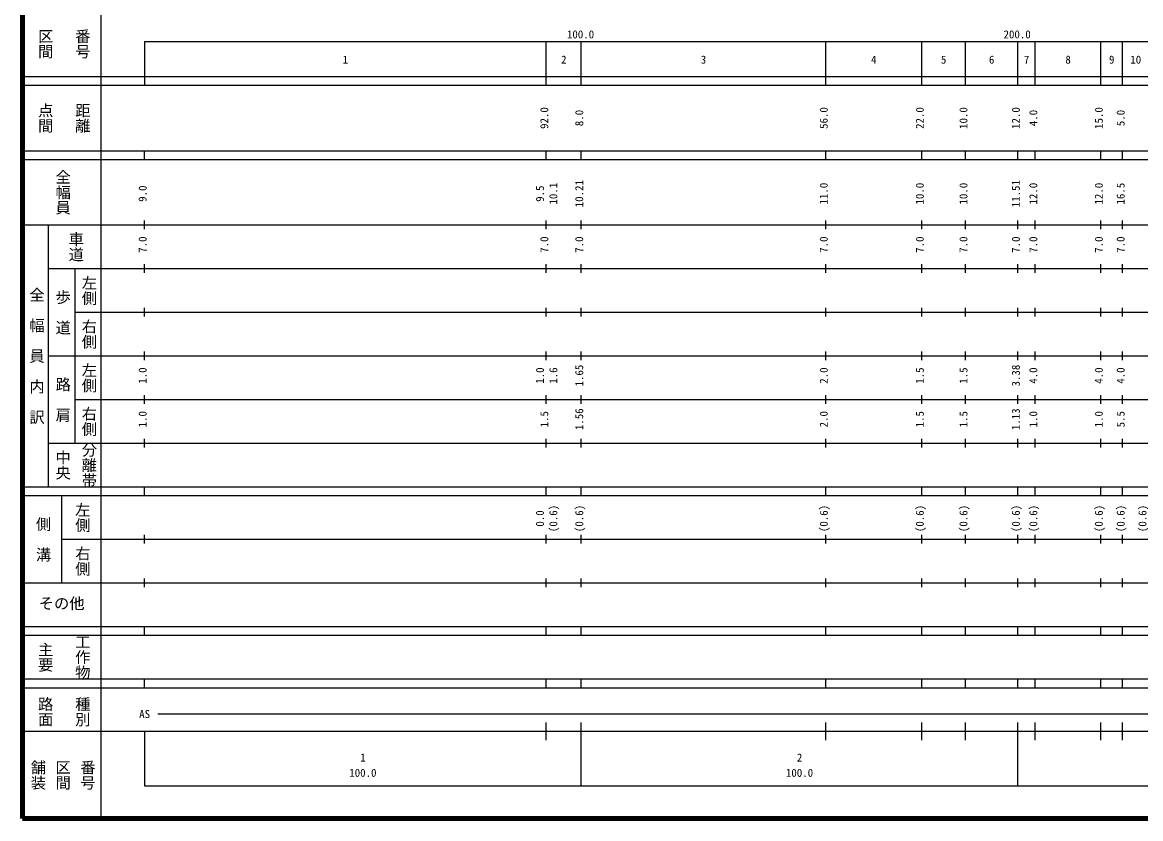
# Model space of a CAD drawing. Units: millimetres on the paper, enlarged 1000 times. Extents: x 40165 to 680165, y 20546 to 380546.
# Drawn here: x 40165 to 296284, y 20546 to 202955 of the extents above; entities that cross this region are included whole.
import ezdxf
from ezdxf.enums import TextEntityAlignment as Align

# ---------------------------------------------------------------- set-up
doc = ezdxf.new("R2010")
doc.units = ezdxf.units.MM
doc.header["$LTSCALE"] = 1000
doc.layers.add('M-TTL', color=2, linetype='Continuous', lineweight=140)
doc.layers.add('M-TTL-BAND', color=7, linetype='Continuous', lineweight=25)
doc.styles.add('@ＭＳ ゴシック', font='')
doc.styles.add('ＭＳ ゴシック', font='')
doc.styles.get('@ＭＳ ゴシック').set_extended_font_data('@MS Gothic')
doc.styles.get('ＭＳ ゴシック').set_extended_font_data('MS Gothic')

msp = doc.modelspace()

# ---------------------------------------------------------------- linework, layer by layer
at = {"layer": 'M-TTL'}
for p, q in [((40165, 380546), (40165, 20546)), ((40165, 20546), (680165, 20546))]:
    msp.add_line(p, q, dxfattribs=at)
at = {"layer": 'M-TTL-BAND'}
for p, q in [((58165, 370546), (58165, 20546)), ((68165, 198546), (579165, 198546)), ((68165, 198546), (68165, 188546)), ((160165, 188546), (160165, 198546)), ((168165, 188546), (168165, 198546)), ((224165, 188546), (224165, 198546)), ((246165, 188546), (246165, 198546)), ((256165, 188546), (256165, 198546)), ((268165, 188546), (268165, 198546)), ((272165, 188546), (272165, 198546)), ((287165, 188546), (287165, 198546)), ((292165, 188546), (292165, 198546)), ((40165, 190546), (579165, 190546)), ((40165, 188546), (579165, 188546)), ((40165, 173546), (579165, 173546)), ((68165, 171546), (68165, 173546)), ((160165, 171546), (160165, 173546)), ((168165, 171546), (168165, 173546)), ((224165, 171546), (224165, 173546)), ((246165, 171546), (246165, 173546)), ((256165, 171546), (256165, 173546)), ((268165, 171546), (268165, 173546)), ((272165, 171546), (272165, 173546)), ((287165, 171546), (287165, 173546)), ((292165, 171546), (292165, 173546)), ((40165, 171546), (579165, 171546)), ((40165, 156546), (579165, 156546)), ((46165, 96546), (46165, 156546)), ((68165, 155546), (68165, 157546)), ((160165, 155546), (160165, 157546)), ((168165, 155546), (168165, 157546)), ((224165, 155546), (224165, 157546)), ((246165, 155546), (246165, 157546)), ((256165, 155546), (256165, 157546)), ((268165, 155546), (268165, 157546)), ((272165, 155546), (272165, 157546)), ((287165, 155546), (287165, 157546)), ((292165, 155546), (292165, 157546)), ((46165, 146546), (579165, 146546)), ((52165, 146546), (52165, 106546)), ((68165, 145546), (68165, 147546)), ((160165, 145546), (160165, 147546)), ((168165, 145546), (168165, 147546)), ((224165, 145546), (224165, 147546)), ((246165, 145546), (246165, 147546)), ((256165, 145546), (256165, 147546)), ((268165, 145546), (268165, 147546)), ((272165, 145546), (272165, 147546)), ((287165, 145546), (287165, 147546)), ((292165, 145546), (292165, 147546)), ((52165, 136546), (579165, 136546)), ((68165, 135546), (68165, 137546)), ((160165, 135546), (160165, 137546)), ((168165, 135546), (168165, 137546)), ((224165, 135546), (224165, 137546)), ((246165, 135546), (246165, 137546)), ((256165, 135546), (256165, 137546)), ((268165, 135546), (268165, 137546)), ((272165, 135546), (272165, 137546)), ((287165, 135546), (287165, 137546)), ((292165, 135546), (292165, 137546)), ((46165, 126546), (579165, 126546)), ((68165, 125546), (68165, 127546)), ((160165, 125546), (160165, 127546)), ((168165, 125546), (168165, 127546)), ((224165, 125546), (224165, 127546)), ((246165, 125546), (246165, 127546)), ((256165, 125546), (256165, 127546)), ((268165, 125546), (268165, 127546)), ((272165, 125546), (272165, 127546)), ((287165, 125546), (287165, 127546)), ((292165, 125546), (292165, 127546)), ((52165, 116546), (579165, 116546)), ((68165, 115546), (68165, 117546)), ((160165, 115546), (160165, 117546)), ((168165, 115546), (168165, 117546)), ((224165, 115546), (224165, 117546)), ((246165, 115546), (246165, 117546)), ((256165, 115546), (256165, 117546)), ((268165, 115546), (268165, 117546)), ((272165, 115546), (272165, 117546)), ((287165, 115546), (287165, 117546)), ((292165, 115546), (292165, 117546)), ((46165, 106546), (579165, 106546)), ((68165, 105546), (68165, 107546)), ((160165, 105546), (160165, 107546)), ((168165, 105546), (168165, 107546)), ((224165, 105546), (224165, 107546)), ((246165, 105546), (246165, 107546)), ((256165, 105546), (256165, 107546)), ((268165, 105546), (268165, 107546)), ((272165, 105546), (272165, 107546)), ((287165, 105546), (287165, 107546)), ((292165, 105546), (292165, 107546)), ((40165, 96546), (579165, 96546)), ((68165, 94546), (68165, 96546)), ((160165, 94546), (160165, 96546)), ((168165, 94546), (168165, 96546)), ((224165, 94546), (224165, 96546)), ((246165, 94546), (246165, 96546)), ((256165, 94546), (256165, 96546)), ((268165, 94546), (268165, 96546)), ((272165, 94546), (272165, 96546)), ((287165, 94546), (287165, 96546)), ((292165, 94546), (292165, 96546)), ((40165, 94546), (579165, 94546)), ((49165, 94546), (49165, 74546)), ((49165, 84546), (579165, 84546)), ((68165, 83546), (68165, 85546)), ((160165, 83546), (160165, 85546)), ((168165, 83546), (168165, 85546)), ((224165, 83546), (224165, 85546)), ((246165, 83546), (246165, 85546)), ((256165, 83546), (256165, 85546)), ((268165, 83546), (268165, 85546)), ((272165, 83546), (272165, 85546)), ((287165, 83546), (287165, 85546)), ((292165, 83546), (292165, 85546)), ((40165, 74546), (579165, 74546)), ((68165, 73546), (68165, 75546)), ((160165, 73546), (160165, 75546)), ((168165, 73546), (168165, 75546)), ((224165, 73546), (224165, 75546)), ((246165, 73546), (246165, 75546)), ((256165, 73546), (256165, 75546)), ((268165, 73546), (268165, 75546)), ((272165, 73546), (272165, 75546)), ((287165, 73546), (287165, 75546)), ((292165, 73546), (292165, 75546)), ((40165, 64546), (579165, 64546)), ((68165, 62546), (68165, 64546)), ((160165, 62546), (160165, 64546)), ((168165, 62546), (168165, 64546)), ((224165, 62546), (224165, 64546)), ((246165, 62546), (246165, 64546)), ((256165, 62546), (256165, 64546)), ((268165, 62546), (268165, 64546)), ((272165, 62546), (272165, 64546)), ((287165, 62546), (287165, 64546)), ((292165, 62546), (292165, 64546)), ((40165, 62546), (579165, 62546)), ((40165, 52546), (579165, 52546)), ((68165, 50546), (68165, 52546)), ((160165, 50546), (160165, 52546)), ((168165, 50546), (168165, 52546)), ((224165, 50546), (224165, 52546)), ((246165, 50546), (246165, 52546)), ((256165, 50546), (256165, 52546)), ((268165, 50546), (268165, 52546)), ((272165, 50546), (272165, 52546)), ((287165, 50546), (287165, 52546)), ((292165, 50546), (292165, 52546)), ((40165, 50546), (579165, 50546)), ((71165, 44546), (565165, 44546)), ((160165, 38546), (160165, 42546)), ((168165, 28046), (168165, 42546)), ((224165, 38546), (224165, 42546)), ((246165, 38546), (246165, 42546)), ((256165, 38546), (256165, 42546)), ((268165, 28046), (268165, 42546)), ((272165, 38546), (272165, 42546)), ((287165, 38546), (287165, 42546)), ((292165, 38546), (292165, 42546)), ((40165, 40546), (579165, 40546)), ((68165, 40546), (68165, 28046)), ((68165, 28046), (579165, 28046))]:
    msp.add_line(p, q, dxfattribs=at)

# ---------------------------------------------------------------- texts
for s, height, rotation, style, p in [('区間', 2566, 270, '@ＭＳ ゴシック', (43415, 201546)), ('番号', 2566, 270, '@ＭＳ ゴシック', (51915, 201546)), ('点間', 2566, 270, '@ＭＳ ゴシック', (43415, 184546)), ('距離', 2566, 270, '@ＭＳ ゴシック', (51915, 184546)), ('92.0', 1833, 90, 'ＭＳ ゴシック', (161165, 178546)), ('8.0', 1833, 90, 'ＭＳ ゴシック', (169165, 179171)), ('56.0', 1833, 90, 'ＭＳ ゴシック', (225165, 178546)), ('22.0', 1833, 90, 'ＭＳ ゴシック', (247165, 178546)), ('10.0', 1833, 90, 'ＭＳ ゴシック', (257165, 178546)), ('12.0', 1833, 90, 'ＭＳ ゴシック', (269165, 178546)), ('4.0', 1833, 90, 'ＭＳ ゴシック', (273165, 179171)), ('15.0', 1833, 90, 'ＭＳ ゴシック', (288165, 178546)), ('5.0', 1833, 90, 'ＭＳ ゴシック', (293165, 179171)), ('全幅員', 2566, 270, '@ＭＳ ゴシック', (47415, 169296)), ('10.21', 1833, 90, 'ＭＳ ゴシック', (169165, 160595)), ('11.51', 1833, 90, 'ＭＳ ゴシック', (269165, 160595)), ('9.0', 1833, 90, 'ＭＳ ゴシック', (69165, 161845)), ('9.5', 1833, 90, 'ＭＳ ゴシック', (160165, 161845)), ('10.1', 1833, 90, 'ＭＳ ゴシック', (163227, 161220)), ('11.0', 1833, 90, 'ＭＳ ゴシック', (225165, 161220)), ('10.0', 1833, 90, 'ＭＳ ゴシック', (247165, 161220)), ('10.0', 1833, 90, 'ＭＳ ゴシック', (257165, 161220)), ('12.0', 1833, 90, 'ＭＳ ゴシック', (273165, 161220)), ('12.0', 1833, 90, 'ＭＳ ゴシック', (288165, 161220)), ('16.5', 1833, 90, 'ＭＳ ゴシック', (293165, 161220)), ('車道', 2566, 270, '@ＭＳ ゴシック', (50415, 155046)), ('7.0', 1833, 90, 'ＭＳ ゴシック', (69165, 150171)), ('7.0', 1833, 90, 'ＭＳ ゴシック', (161165, 150171)), ('7.0', 1833, 90, 'ＭＳ ゴシック', (169165, 150171)), ('7.0', 1833, 90, 'ＭＳ ゴシック', (225165, 150171)), ('7.0', 1833, 90, 'ＭＳ ゴシック', (247165, 150171)), ('7.0', 1833, 90, 'ＭＳ ゴシック', (257165, 150171)), ('7.0', 1833, 90, 'ＭＳ ゴシック', (269165, 150171)), ('7.0', 1833, 90, 'ＭＳ ゴシック', (273165, 150171)), ('7.0', 1833, 90, 'ＭＳ ゴシック', (288165, 150171)), ('7.0', 1833, 90, 'ＭＳ ゴシック', (293165, 150171)), ('左側', 2566, 270, '@ＭＳ ゴシック', (53415, 145046)), ('全\u3000幅\u3000員\u3000内\u3000訳', 2566, 270, '@ＭＳ ゴシック', (41415, 142296)), ('歩\u3000道', 2566, 270, '@ＭＳ ゴシック', (47415, 141796)), ('右側', 2566, 270, '@ＭＳ ゴシック', (53415, 135046)), ('左側', 2566, 270, '@ＭＳ ゴシック', (53415, 125046)), ('1.0', 1833, 90, 'ＭＳ ゴシック', (69165, 120171)), ('1.0', 1833, 90, 'ＭＳ ゴシック', (160165, 120171)), ('1.6', 1833, 90, 'ＭＳ ゴシック', (163227, 120171)), ('1.65', 1833, 90, 'ＭＳ ゴシック', (169165, 119546)), ('2.0', 1833, 90, 'ＭＳ ゴシック', (225165, 120171)), ('1.5', 1833, 90, 'ＭＳ ゴシック', (247165, 120171)), ('1.5', 1833, 90, 'ＭＳ ゴシック', (257165, 120171)), ('3.38', 1833, 90, 'ＭＳ ゴシック', (269165, 119546)), ('4.0', 1833, 90, 'ＭＳ ゴシック', (273165, 120171)), ('4.0', 1833, 90, 'ＭＳ ゴシック', (288165, 120171)), ('4.0', 1833, 90, 'ＭＳ ゴシック', (293165, 120171)), ('路\u3000肩', 2566, 270, '@ＭＳ ゴシック', (47415, 121796)), ('右側', 2566, 270, '@ＭＳ ゴシック', (53415, 115046)), ('1.0', 1833, 90, 'ＭＳ ゴシック', (69165, 110171)), ('1.5', 1833, 90, 'ＭＳ ゴシック', (161165, 110171)), ('1.56', 1833, 90, 'ＭＳ ゴシック', (169165, 109546)), ('2.0', 1833, 90, 'ＭＳ ゴシック', (225165, 110171)), ('1.5', 1833, 90, 'ＭＳ ゴシック', (247165, 110171)), ('1.5', 1833, 90, 'ＭＳ ゴシック', (257165, 110171)), ('1.13', 1833, 90, 'ＭＳ ゴシック', (269165, 109546)), ('1.0', 1833, 90, 'ＭＳ ゴシック', (273165, 110171)), ('1.0', 1833, 90, 'ＭＳ ゴシック', (288165, 110171)), ('5.5', 1833, 90, 'ＭＳ ゴシック', (293165, 110171)), ('分離帯', 2566, 270, '@ＭＳ ゴシック', (53415, 106796)), ('中央', 2566, 270, '@ＭＳ ゴシック', (47415, 105046)), ('左側', 2566, 270, '@ＭＳ ゴシック', (51915, 93046)), ('0.0', 1833, 90, 'ＭＳ ゴシック', (160165, 87435)), ('(0.6)', 1833, 90, 'ＭＳ ゴシック', (163227, 86185)), ('(0.6)', 1833, 90, 'ＭＳ ゴシック', (169165, 86185)), ('(0.6)', 1833, 90, 'ＭＳ ゴシック', (225165, 86185)), ('(0.6)', 1833, 90, 'ＭＳ ゴシック', (247165, 86185)), ('(0.6)', 1833, 90, 'ＭＳ ゴシック', (257165, 86185)), ('(0.6)', 1833, 90, 'ＭＳ ゴシック', (269165, 86185)), ('(0.6)', 1833, 90, 'ＭＳ ゴシック', (273165, 86185)), ('(0.6)', 1833, 90, 'ＭＳ ゴシック', (288165, 86185)), ('(0.6)', 1833, 90, 'ＭＳ ゴシック', (293165, 86185)), ('(0.6)', 1833, 90, 'ＭＳ ゴシック', (298165, 86185)), ('側\u3000溝', 2566, 270, '@ＭＳ ゴシック', (42915, 89796)), ('右側', 2566, 270, '@ＭＳ ゴシック', (51915, 83046)), ('工作物', 2566, 270, '@ＭＳ ゴシック', (51915, 62796)), ('主要', 2566, 270, '@ＭＳ ゴシック', (43415, 61046)), ('路面', 2566, 270, '@ＭＳ ゴシック', (43415, 48546)), ('種別', 2566, 270, '@ＭＳ ゴシック', (51915, 48546)), ('舗装', 2566, 270, '@ＭＳ ゴシック', (41749, 34046)), ('区間', 2566, 270, '@ＭＳ ゴシック', (47415, 34046)), ('番号', 2566, 270, '@ＭＳ ゴシック', (53082, 34046))]:
    msp.add_text(s, height=height, rotation=rotation, dxfattribs=dict(at, style=style)).set_placement(p, align=Align.BOTTOM_LEFT)
at = {"layer": 'M-TTL-BAND', "style": 'ＭＳ ゴシック'}
for s, height, p in [('100.0', 1833, (164885, 198741)), ('200.0', 1833, (264885, 198741)), ('1', 1833, (113540, 192951)), ('2', 1833, (163540, 192951)), ('3', 1833, (195540, 192951)), ('4', 1833, (234540, 192951)), ('5', 1833, (250540, 192951)), ('6', 1833, (261540, 192951)), ('7', 1833, (269540, 192951)), ('8', 1833, (279040, 192951)), ('9', 1833, (289040, 192951)), ('10', 1833, (293915, 192951)), ('その他', 2566, (43915, 67796)), ('AS', 1833, (66915, 43046)), ('1', 1833, (117540, 33069)), ('2', 1833, (217540, 33069)), ('100.0', 1833, (115040, 29579)), ('100.0', 1833, (215040, 29579))]:
    msp.add_text(s, height=height, dxfattribs=at).set_placement(p, align=Align.BOTTOM_LEFT)

doc.saveas('drawing.dxf')
